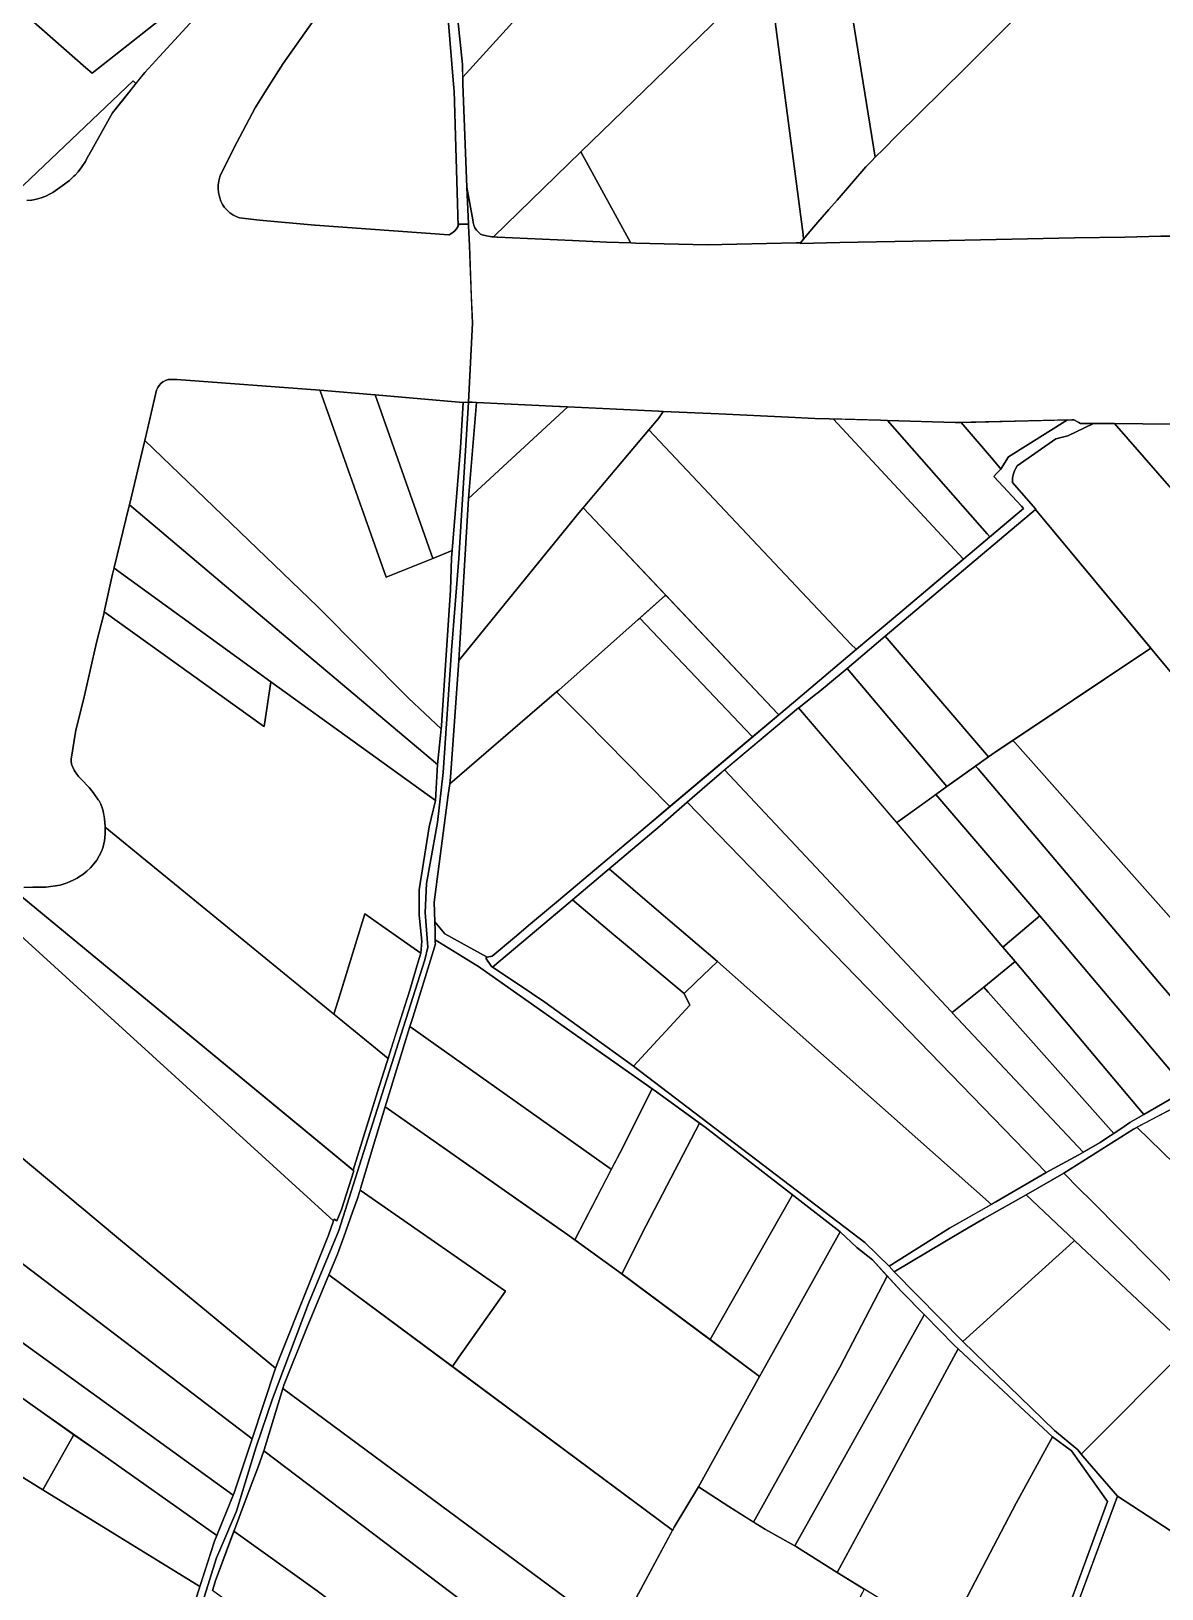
# Model space of a CAD drawing. Header units: metres. Extents: x 3 to 1005126, y 39 to 4383651.
# Drawn here: x 490118 to 490610, y 4369127 to 4369805 of the extents above; entities that cross this region are included whole.
import ezdxf

# ---------------------------------------------------------------- set-up
doc = ezdxf.new("R2010")
doc.units = ezdxf.units.M
doc.header["$MEASUREMENT"] = 0
doc.layers.add('TM_Llucmajor', color=7, linetype='Continuous')

msp = doc.modelspace()

# ---------------------------------------------------------------- linework, layer by layer
at = {"layer": 'TM_Llucmajor', "linetype": 'Continuous', "flags": 128}
for points in [[(490305.99, 4369784.79), (490305.9, 4369789.23), (490305.88, 4369790.29), (490301.16, 4369836.34), (490301.11, 4369836.79), (490299.17, 4369859.99), (490299.48, 4369860.38), (490303.62, 4369865.5), (490313.31, 4369877.47), (490313.61, 4369877.84), (490351.31, 4369924.42), (490376.75, 4369955.86), (490382.2, 4369962.6), (490386.15, 4369958.82), (490407.43, 4369938.44), (490424.9, 4369921.7), (490425.74, 4369920.9), (490425.87, 4369920.77), (490427.71, 4369919.01), (490389.83, 4369877.23), (490305.99, 4369784.79)], [(490192.58, 4369827.46), (490194.34, 4369825.89), (490165.11, 4369802.7), (490144.69, 4369786.5), (490141.95, 4369788.9), (490113.16, 4369814.15), (490107.61, 4369819.02), (490107.45, 4369818.82), (490105.63, 4369820.46), (490105.78, 4369820.62), (490150.51, 4369866.98), (490154.76, 4369862.98), (490192.58, 4369827.46)], [(490468.89, 4369731.29), (490465.33, 4369727.19), (490462.46, 4369723.88), (490460.59, 4369721.71), (490457.11, 4369717.53), (490454.38, 4369714.31), (490454.1, 4369716.28), (490439.12, 4369831.07), (490439.04, 4369831.67), (490467.1, 4369858.96), (490473.77, 4369822.46), (490474.14, 4369820.19), (490485.57, 4369749.92), (490484.12, 4369748.43), (490481.41, 4369745.69), (490468.89, 4369731.29)], [(490302.16, 4369779.99), (490297.61, 4369834.91), (490301.11, 4369836.79), (490301.16, 4369836.34), (490305.88, 4369790.29), (490305.9, 4369789.23), (490306.05, 4369781.7), (490307.74, 4369736.93), (490308.47, 4369720.73), (490304.46, 4369720.73), (490304.05, 4369719.88), (490302.26, 4369778.79), (490302.16, 4369779.99)], [(490454.1, 4369716.28), (490454.38, 4369714.31), (490453, 4369712.68), (490451.09, 4369712.63), (490412.42, 4369711.76), (490381.22, 4369712.59), (490379.16, 4369712.65), (490379.05, 4369712.83), (490357.36, 4369752.23), (490389.54, 4369783.53), (490439.04, 4369831.67), (490439.12, 4369831.07), (490454.1, 4369716.28)], [(489990.59, 4369751.82), (490024.32, 4369791.32), (490040.57, 4369810.25), (490074.91, 4369780.43), (490107.61, 4369819.02), (490113.16, 4369814.15), (490141.95, 4369788.9), (490144.69, 4369786.5), (490196.02, 4369827.23), (490200.2, 4369822.95), (490200.45, 4369822.7), (490200.33, 4369822.57), (490173.96, 4369793.85), (490167.57, 4369786.88), (490165.48, 4369784.26), (490163.77, 4369782.11), (490162.53, 4369783.15), (490108.77, 4369731.91), (490072.49, 4369736.61), (490039.08, 4369740.95), (489998.03, 4369746.28), (489991.03, 4369747.19), (489987.03, 4369747.66), (489990.59, 4369751.82)], [(490357.36, 4369752.23), (490379.05, 4369712.83), (490379.16, 4369712.65), (490368.54, 4369712.94), (490353.7, 4369713.63), (490321.12, 4369715.13), (490320.87, 4369715.14), (490319.35, 4369715.27), (490357.36, 4369752.23)], [(490168.32, 4369629.59), (490172.77, 4369648.54), (490173.22, 4369649.62), (490173.85, 4369650.61), (490174.64, 4369651.47), (490175.39, 4369652.07), (490175.57, 4369652.19), (490176.6, 4369652.74), (490177.71, 4369653.11), (490178.2, 4369653.21), (490181.56, 4369653.21), (490243.81, 4369648.46), (490243.9, 4369648.19), (490272.72, 4369567.06), (490293.03, 4369575.15), (490301.42, 4369578.72), (490301.15, 4369575.45), (490300.64, 4369561.43), (490296.93, 4369504.74), (490296.68, 4369502.29), (490296.55, 4369500.98), (490282.41, 4369514.37), (490242.8, 4369554.37), (490167.61, 4369626.6), (490168.32, 4369629.59)], [(490272.72, 4369567.06), (490243.9, 4369648.19), (490243.81, 4369648.46), (490267.68, 4369646.49), (490267.83, 4369646.48), (490293.03, 4369575.15), (490272.72, 4369567.06)], [(490293.03, 4369575.15), (490267.83, 4369646.48), (490305.98, 4369643.14), (490306.12, 4369643.15), (490305.08, 4369623.42), (490301.42, 4369578.72), (490293.03, 4369575.15)], [(490351.79, 4369641.2), (490391.24, 4369639.31), (490393.19, 4369639.22), (490391.18, 4369636.19), (490387.04, 4369631.27), (490356.68, 4369595.21), (490304.26, 4369530.83), (490308.5, 4369601.4), (490351.79, 4369641.2)], [(490308.5, 4369601.4), (490311.98, 4369643.2), (490348.11, 4369641.38), (490348.48, 4369641.36), (490351.79, 4369641.2), (490308.5, 4369601.4)], [(490466.67, 4369636.04), (490467.2, 4369636.02), (490523.98, 4369574.95), (490523.34, 4369574.41), (490493.42, 4369549.19), (490477.37, 4369535.66), (490477.27, 4369535.75), (490474.96, 4369537.93), (490387.04, 4369631.27), (490391.18, 4369636.19), (490393.19, 4369639.22), (490417.47, 4369638.13), (490447.71, 4369636.76), (490459.18, 4369636.24), (490465.47, 4369636.07), (490466.67, 4369636.04)], [(490451.79, 4369514.09), (490477.37, 4369535.66), (490493.42, 4369549.19), (490550.13, 4369597), (490549.15, 4369598.05), (490537.08, 4369610.94), (490538.28, 4369612.18), (490540.22, 4369614.17), (490541.09, 4369615.56), (490543.54, 4369619.43), (490569.22, 4369635.57), (490571.16, 4369635.62), (490572.03, 4369635.64), (490574.12, 4369634.43), (490574.89, 4369633.99), (490580.57, 4369633.99), (490569.32, 4369628.66), (490564.71, 4369627.43), (490564.17, 4369627.29), (490547.33, 4369615.51), (490546.54, 4369614.31), (490546.25, 4369613.74), (490545.93, 4369613.01), (490545.51, 4369611.64), (490545.29, 4369610.23), (490545.26, 4369608.79), (490545.29, 4369608.55), (490545.31, 4369608.36), (490549.21, 4369603.87), (490555.49, 4369596.64), (490555.35, 4369596.52), (490489.89, 4369541.34), (490473.3, 4369527.36), (490464.81, 4369520.2), (490464.66, 4369520.07), (490462.31, 4369518.21), (490460.61, 4369516.76), (490459.7, 4369516.13), (490452.26, 4369510.24), (490452.18, 4369510.17), (490418.5, 4369481.88), (490414.57, 4369478.57), (490403.68, 4369469.04), (490391.93, 4369458.76), (490369.78, 4369440.09), (490353.73, 4369426.56), (490349.93, 4369423.36), (490331.75, 4369408.02), (490319, 4369397.28), (490318.5, 4369397.61), (490316.04, 4369401.17), (490316.61, 4369401.61), (490318.86, 4369402.04), (490328.57, 4369410.22), (490335.51, 4369416.07), (490346.76, 4369425.55), (490383.49, 4369456.52), (490451.79, 4369514.09)], [(490467.2, 4369636.02), (490487.82, 4369635.45), (490490.84, 4369635.36), (490534.31, 4369585.93), (490535.45, 4369584.62), (490523.98, 4369574.95), (490467.2, 4369636.02)], [(490549.15, 4369598.05), (490550.13, 4369597), (490535.45, 4369584.62), (490534.31, 4369585.93), (490490.84, 4369635.36), (490520.29, 4369634.46), (490520.99, 4369634.44), (490522.94, 4369634.49), (490537, 4369617.96), (490539.79, 4369614.68), (490540.22, 4369614.17), (490538.28, 4369612.18), (490537.08, 4369610.94), (490549.15, 4369598.05)], [(490541.09, 4369615.56), (490540.22, 4369614.17), (490539.79, 4369614.68), (490537, 4369617.96), (490522.94, 4369634.49), (490523.62, 4369634.5), (490569.22, 4369635.57), (490543.54, 4369619.43), (490541.09, 4369615.56)], [(490545.29, 4369608.55), (490545.26, 4369608.79), (490545.29, 4369610.23), (490545.51, 4369611.64), (490545.93, 4369613.01), (490546.25, 4369613.74), (490546.54, 4369614.31), (490547.33, 4369615.51), (490564.17, 4369627.29), (490564.71, 4369627.43), (490569.32, 4369628.66), (490580.57, 4369633.99), (490588.41, 4369633.99), (490589.66, 4369633.99), (490673.12, 4369538.29), (490669.87, 4369535.76), (490630.96, 4369505.52), (490607.44, 4369533.77), (490555.35, 4369596.52), (490555.49, 4369596.64), (490549.21, 4369603.87), (490545.31, 4369608.36), (490545.29, 4369608.55)], [(490673.12, 4369538.29), (490589.66, 4369633.99), (490626.51, 4369633.54), (490670.35, 4369581.55), (490670.04, 4369581.33), (490693.72, 4369554.23), (490691.21, 4369552.34), (490673.12, 4369538.29)], [(490242.8, 4369554.37), (490282.41, 4369514.37), (490296.55, 4369500.98), (490295.01, 4369485.54), (490202.36, 4369563.65), (490160.89, 4369598.61), (490167.34, 4369625.45), (490167.61, 4369626.6), (490242.8, 4369554.37)], [(490451.79, 4369514.09), (490443.56, 4369507.15), (490443.18, 4369507.55), (490358.44, 4369597.3), (490387.04, 4369631.27), (490474.96, 4369537.93), (490477.27, 4369535.75), (490477.37, 4369535.66), (490451.79, 4369514.09)], [(490294.07, 4369469.78), (490222.49, 4369521.55), (490154.22, 4369570.93), (490154.33, 4369571.4), (490154.46, 4369571.94), (490160.48, 4369596.92), (490160.89, 4369598.61), (490202.36, 4369563.65), (490295.01, 4369485.54), (490294.07, 4369469.78)], [(490300.32, 4369477.07), (490300.68, 4369479.83), (490304.26, 4369530.83), (490356.68, 4369595.21), (490358.44, 4369597.3), (490394.36, 4369559.26), (490393.98, 4369558.93), (490382.34, 4369548.66), (490347.78, 4369517.92), (490346.77, 4369517.14), (490300.32, 4369477.07)], [(490555.35, 4369596.52), (490605.46, 4369536.17), (490537.73, 4369490.81), (490534.9, 4369488.91), (490489.89, 4369541.34), (490555.35, 4369596.52)], [(490222.49, 4369521.55), (490219.62, 4369501.99), (490219.28, 4369502.23), (490149.91, 4369551.95), (490153.59, 4369568.32), (490154.22, 4369570.93), (490222.49, 4369521.55)], [(490431.83, 4369497.89), (490383, 4369549.24), (490393.98, 4369558.93), (490394.36, 4369559.26), (490443.18, 4369507.55), (490443.56, 4369507.15), (490432.16, 4369497.54), (490431.83, 4369497.89)], [(490288.18, 4369408.54), (490287.73, 4369403.4), (490270.77, 4369415.25), (490263.34, 4369420.48), (490252.48, 4369385.07), (490251.75, 4369382.69), (490249.92, 4369376.75), (490150.35, 4369458.26), (490150.34, 4369458.59), (490150.07, 4369461.81), (490149.88, 4369462.94), (490149.53, 4369465), (490149.36, 4369465.73), (490149.1, 4369466.63), (490148.49, 4369468.2), (490147.69, 4369469.68), (490147.38, 4369470.17), (490145.16, 4369473.31), (490143.41, 4369475.46), (490139.9, 4369479.17), (490138.72, 4369480.35), (490137.69, 4369481.67), (490137.25, 4369482.35), (490136.82, 4369483.1), (490136.13, 4369484.63), (490135.76, 4369485.71), (490135.73, 4369485.85), (490135.59, 4369486.84), (490135.6, 4369487.85), (490137.58, 4369500.42), (490140.93, 4369513.63), (490143.89, 4369526.44), (490146.62, 4369538.68), (490149.87, 4369551.58), (490149.91, 4369551.95), (490219.28, 4369502.23), (490219.62, 4369501.99), (490222.49, 4369521.55), (490294.07, 4369469.78), (490291.32, 4369458.36), (490286.99, 4369430.95), (490286.99, 4369419.88), (490288.18, 4369408.54)], [(490395.94, 4369467.42), (490359.08, 4369504.82), (490346.77, 4369517.14), (490347.78, 4369517.92), (490382.34, 4369548.66), (490383, 4369549.24), (490431.83, 4369497.89), (490432.16, 4369497.54), (490396.16, 4369467.2), (490395.94, 4369467.42)], [(490489.89, 4369541.34), (490534.9, 4369488.91), (490516.71, 4369475.9), (490473.3, 4369527.36), (490489.89, 4369541.34)], [(490627.12, 4369404.08), (490546.25, 4369495.09), (490545.49, 4369496), (490605.46, 4369536.17), (490607.44, 4369533.77), (490630.96, 4369505.52), (490663.88, 4369466.38), (490665.05, 4369467.27), (490686.05, 4369441.52), (490677.72, 4369436.33), (490656.18, 4369422.74), (490627.13, 4369404.08), (490627.12, 4369404.08)], [(490464.81, 4369520.2), (490473.3, 4369527.36), (490516.71, 4369475.9), (490508.5, 4369470.04), (490497.35, 4369462.06), (490494.87, 4369460.19), (490452.18, 4369510.17), (490452.26, 4369510.24), (490459.7, 4369516.13), (490460.61, 4369516.76), (490462.31, 4369518.21), (490464.66, 4369520.07), (490464.81, 4369520.2)], [(490293.83, 4369417.06), (490293.61, 4369425.56), (490299.7, 4369472.3), (490300.32, 4369477.07), (490346.77, 4369517.14), (490359.08, 4369504.82), (490395.94, 4369467.42), (490396.16, 4369467.2), (490383.49, 4369456.52), (490346.76, 4369425.55), (490335.51, 4369416.07), (490328.57, 4369410.22), (490318.86, 4369402.04), (490316.61, 4369401.61), (490298.17, 4369411.76), (490293.83, 4369417.06)], [(490546.46, 4369399.68), (490532.75, 4369388.6), (490519.01, 4369377.5), (490518.41, 4369378.14), (490506.09, 4369391.27), (490419.99, 4369483.12), (490452.18, 4369510.17), (490541.13, 4369406.03), (490546.46, 4369399.68)], [(490641.16, 4369352.64), (490616.21, 4369382.1), (490609.27, 4369390.29), (490606.88, 4369393.11), (490530.26, 4369483.59), (490529.21, 4369484.84), (490534.9, 4369488.91), (490537.73, 4369490.81), (490545.49, 4369496), (490546.25, 4369495.09), (490627.43, 4369403.72), (490652.01, 4369374.64), (490658.8, 4369363.2), (490641.16, 4369352.64)], [(490518.41, 4369378.14), (490519.01, 4369377.5), (490519.22, 4369377.27), (490576.07, 4369316.63), (490575.68, 4369316.41), (490573.88, 4369315.37), (490559.95, 4369307.91), (490403.68, 4369469.04), (490414.57, 4369478.57), (490418.5, 4369481.88), (490419.99, 4369483.12), (490506.09, 4369391.27), (490518.41, 4369378.14)], [(490638.73, 4369351.19), (490623.43, 4369342.03), (490622.64, 4369341.92), (490621.09, 4369343.77), (490604.64, 4369363.4), (490601.86, 4369366.74), (490599.14, 4369370.01), (490557.24, 4369419.59), (490511.97, 4369472.51), (490516.71, 4369475.9), (490529.21, 4369484.84), (490530.26, 4369483.59), (490606.88, 4369393.11), (490609.27, 4369390.29), (490616.21, 4369382.1), (490641.16, 4369352.64), (490638.73, 4369351.19)], [(490557.24, 4369419.59), (490543.92, 4369408.41), (490541.13, 4369406.03), (490494.87, 4369460.19), (490497.35, 4369462.06), (490511.97, 4369472.51), (490557.24, 4369419.59)], [(490403.68, 4369469.04), (490559.95, 4369307.91), (490538.03, 4369295.07), (490536.08, 4369293.97), (490416.86, 4369399.71), (490390.38, 4369422.42), (490369.78, 4369440.09), (490391.93, 4369458.76), (490403.68, 4369469.04)], [(490369.78, 4369440.09), (490390.38, 4369422.42), (490416.86, 4369399.71), (490407.37, 4369390.57), (490402.38, 4369385.75), (490375.13, 4369408.61), (490371.82, 4369411.39), (490353.73, 4369426.56), (490369.78, 4369440.09)], [(490249.8, 4369286.79), (490106.97, 4369417.02), (490109.93, 4369426.54), (490110.57, 4369428.6), (490110.97, 4369429.4), (490111.47, 4369429.99), (490258.56, 4369308.58), (490253.19, 4369291.79), (490251.14, 4369286.82), (490250.06, 4369287.45), (490249.8, 4369286.79)], [(490353.73, 4369426.56), (490371.82, 4369411.39), (490375.13, 4369408.61), (490402.38, 4369385.75), (490404.82, 4369380.64), (490380.34, 4369354.21), (490341.74, 4369382.06), (490330.09, 4369389.86), (490319, 4369397.28), (490331.75, 4369408.02), (490349.93, 4369423.36), (490353.73, 4369426.56)], [(490224.47, 4369222.64), (490157.06, 4369278.44), (490146.5, 4369287.21), (490140.15, 4369292.46), (490137.95, 4369294.27), (490136.68, 4369295.33), (490094.3, 4369330.67), (490094.81, 4369333.83), (490097.13, 4369354.38), (490100.07, 4369383.98), (490101.23, 4369395.62), (490101.97, 4369401.41), (490105.48, 4369412.44), (490105.57, 4369412.5), (490106.97, 4369417.02), (490249.8, 4369286.79), (490247.63, 4369280.49), (490226.68, 4369228.14), (490224.47, 4369222.64)], [(490251.75, 4369382.69), (490263.34, 4369420.48), (490270.77, 4369415.25), (490287.73, 4369403.4), (490286.46, 4369399.11), (490282.93, 4369387.25), (490275.6, 4369364.14), (490273.82, 4369358.54), (490273.48, 4369357.46), (490249.92, 4369376.75), (490251.75, 4369382.69)], [(490622.64, 4369341.92), (490616.65, 4369341.11), (490616.18, 4369341.05), (490602.42, 4369333.08), (490546.46, 4369399.68), (490541.13, 4369406.03), (490543.92, 4369408.41), (490557.24, 4369419.59), (490599.14, 4369370.01), (490601.86, 4369366.74), (490604.64, 4369363.4), (490621.09, 4369343.77), (490622.64, 4369341.92)], [(490294.03, 4369409.21), (490313.23, 4369397.31), (490313.85, 4369396.86), (490388.39, 4369344.25), (490374.45, 4369316.55), (490370.65, 4369309.19), (490370.22, 4369309.52), (490282.99, 4369371.37), (490284.2, 4369375.28), (490293.05, 4369404.1), (490294.08, 4369407.42), (490294.06, 4369408.02), (490294.03, 4369409.21)], [(490536.08, 4369293.97), (490517.9, 4369283.62), (490491.6, 4369267.12), (490481.03, 4369277.41), (490380.34, 4369354.21), (490404.82, 4369380.64), (490402.38, 4369385.75), (490407.37, 4369390.57), (490416.86, 4369399.71), (490536.08, 4369293.97)], [(490593.9, 4369327.93), (490589.31, 4369324.87), (490534.71, 4369386.41), (490532.75, 4369388.6), (490546.46, 4369399.68), (490602.42, 4369333.08), (490596.37, 4369329.57), (490593.9, 4369327.93)], [(490519.22, 4369377.27), (490519.01, 4369377.5), (490532.75, 4369388.6), (490534.71, 4369386.41), (490589.31, 4369324.87), (490586.61, 4369323.02), (490583.44, 4369320.85), (490576.07, 4369316.63), (490519.22, 4369377.27)], [(490282.99, 4369371.37), (490370.22, 4369309.52), (490370.65, 4369309.19), (490354.79, 4369278.47), (490352.34, 4369280.25), (490351.76, 4369280.66), (490272.27, 4369336.46), (490282.99, 4369371.37)], [(490374.45, 4369316.55), (490388.39, 4369344.25), (490390.3, 4369342.9), (490409.06, 4369329.31), (490385.86, 4369284.75), (490375.22, 4369263.65), (490373.83, 4369264.68), (490354.79, 4369278.47), (490374.45, 4369316.55)], [(490261.61, 4369301.29), (490267.14, 4369319.8), (490272.27, 4369336.46), (490345.03, 4369285.38), (490351.76, 4369280.66), (490352.34, 4369280.25), (490373.83, 4369264.68), (490435.22, 4369219.06), (490408.57, 4369170.93), (490398.07, 4369153.46), (490397.6, 4369152.59), (490397.32, 4369152.07), (490301.47, 4369223.38), (490304.3, 4369227.41), (490324.54, 4369256.22), (490261.29, 4369300.22), (490261.61, 4369301.29)], [(490618.25, 4369337.5), (490619.89, 4369337.81), (490674.7, 4369284.77), (490674.4, 4369284.47), (490659.22, 4369269.38), (490599.43, 4369327.53), (490618.25, 4369337.5)], [(490214.29, 4369191.88), (490089.01, 4369287.31), (490087.94, 4369287.89), (490089.98, 4369302.33), (490093.34, 4369324.77), (490094.3, 4369330.67), (490136.68, 4369295.33), (490137.95, 4369294.27), (490140.15, 4369292.46), (490146.5, 4369287.21), (490157.06, 4369278.44), (490224.47, 4369222.64), (490214.29, 4369191.88)], [(490385.86, 4369284.75), (490409.06, 4369329.31), (490411.53, 4369327.52), (490446.85, 4369300.15), (490449.56, 4369298.06), (490413.67, 4369235.07), (490375.22, 4369263.65), (490385.86, 4369284.75)], [(490599.43, 4369327.53), (490659.22, 4369269.38), (490633.74, 4369243.92), (490632.22, 4369242.39), (490579.59, 4369295.57), (490579.49, 4369295.67), (490574.26, 4369300.67), (490567.55, 4369307.53), (490598, 4369326.77), (490599.43, 4369327.53)], [(490621.64, 4369231.74), (490633.74, 4369243.92), (490659.22, 4369269.38), (490674.4, 4369284.47), (490721.95, 4369332.51), (490722.49, 4369332.04), (490751.41, 4369309.55), (490624.09, 4369151.27), (490620.94, 4369147.36), (490590.94, 4369166.89), (490575.88, 4369184.25), (490575.11, 4369185.26), (490621.64, 4369231.74)], [(490567.55, 4369307.53), (490574.26, 4369300.67), (490579.49, 4369295.67), (490579.59, 4369295.57), (490632.22, 4369242.39), (490621.64, 4369231.74), (490619.3, 4369233.93), (490575.16, 4369275.48), (490572.27, 4369278.2), (490551.16, 4369298.14), (490567.55, 4369307.53)], [(490324.54, 4369256.22), (490304.3, 4369227.41), (490301.47, 4369223.38), (490247.77, 4369263.32), (490251.45, 4369272.22), (490254.18, 4369279.81), (490258.06, 4369290.56), (490260.04, 4369296.06), (490261.29, 4369300.22), (490324.54, 4369256.22)], [(490449.56, 4369298.06), (490450.09, 4369297.65), (490470.32, 4369281.97), (490437.76, 4369223.61), (490435.22, 4369219.06), (490413.67, 4369235.07), (490449.56, 4369298.06)], [(490523.73, 4369234.32), (490493.72, 4369264.54), (490515.7, 4369277.66), (490525.99, 4369283.76), (490532.88, 4369287.84), (490551.16, 4369298.14), (490572.27, 4369278.2), (490570.11, 4369276.25), (490523.73, 4369234.32)], [(490080.83, 4369259.36), (490086.09, 4369275.71), (490087.01, 4369281.31), (490087.94, 4369287.89), (490089.01, 4369287.31), (490214.29, 4369191.88), (490206.45, 4369168.34), (490206.03, 4369167.3), (490080.44, 4369258.14), (490080.83, 4369259.36)], [(490470.11, 4369223.13), (490432.58, 4369155.65), (490421.88, 4369162.43), (490408.57, 4369170.93), (490435.22, 4369219.06), (490437.76, 4369223.61), (490470.32, 4369281.97), (490477.53, 4369275.11), (490484.27, 4369269.82), (490490.77, 4369262.75), (490470.11, 4369223.13)], [(490575.11, 4369185.26), (490573.67, 4369187.14), (490563.5, 4369195.48), (490523.73, 4369234.32), (490570.11, 4369276.25), (490572.27, 4369278.2), (490575.16, 4369275.48), (490619.3, 4369233.93), (490621.64, 4369231.74), (490575.11, 4369185.26)], [(490247.77, 4369263.32), (490397.32, 4369152.07), (490372.75, 4369106.37), (490227.71, 4369213.78), (490228.16, 4369215.25), (490238.2, 4369240.16), (490247.77, 4369263.32)], [(490470.11, 4369223.13), (490490.77, 4369262.75), (490491.62, 4369261.82), (490496.83, 4369256.15), (490506.85, 4369245.97), (490506.67, 4369245.6), (490450.53, 4369145.23), (490450.3, 4369145.37), (490437.79, 4369152.34), (490432.58, 4369155.65), (490470.11, 4369223.13)], [(490074.54, 4369239.61), (490075.74, 4369243.53), (490079.7, 4369255.83), (490080.44, 4369258.14), (490206.03, 4369167.3), (490198.98, 4369149.73), (490146.82, 4369186.58), (490120.98, 4369204.84), (490074.05, 4369238), (490074.31, 4369238.87), (490074.54, 4369239.61)], [(490507.23, 4369245.58), (490519.74, 4369232.76), (490521.6, 4369231.04), (490487.79, 4369168.51), (490468.94, 4369133.65), (490451.23, 4369144.8), (490450.53, 4369145.23), (490506.67, 4369245.6), (490506.85, 4369245.97), (490507.23, 4369245.58)], [(490123.28, 4369169.7), (490063.92, 4369206.35), (490064.46, 4369208), (490064.96, 4369209.51), (490070.61, 4369226.79), (490072.79, 4369233.9), (490074.05, 4369238), (490120.98, 4369204.84), (490136.77, 4369193.68), (490136.45, 4369193.11), (490123.28, 4369169.7)], [(490546.87, 4369163.89), (490515.96, 4369104.71), (490514.79, 4369105.43), (490468.94, 4369133.65), (490487.79, 4369168.51), (490521.6, 4369231.04), (490530.57, 4369222.66), (490541.21, 4369212.75), (490543.47, 4369210.63), (490548.53, 4369205.92), (490562.69, 4369192.72), (490546.87, 4369163.89)], [(490227.71, 4369213.78), (490372.75, 4369106.37), (490369.64, 4369100.58), (490365.22, 4369093.14), (490358.27, 4369081.43), (490219.48, 4369186.71), (490219.63, 4369187.12), (490227.71, 4369213.78)], [(490191.61, 4369127.51), (490123.28, 4369169.7), (490136.45, 4369193.11), (490136.77, 4369193.68), (490146.82, 4369186.58), (490198.98, 4369149.73), (490198, 4369147.29), (490191.61, 4369127.51)], [(490546.87, 4369163.89), (490562.69, 4369192.72), (490571.01, 4369186.59), (490586.6, 4369164.58), (490555.73, 4369080.36), (490515.96, 4369104.71), (490546.87, 4369163.89)], [(490346.12, 4369060.95), (490340.75, 4369051.09), (490340.38, 4369051.38), (490308.56, 4369075.82), (490269.88, 4369105.06), (490242.63, 4369125.66), (490206.4, 4369151.67), (490207.02, 4369153.34), (490208.49, 4369157.29), (490213.93, 4369171.66), (490216.79, 4369179.24), (490219.48, 4369186.71), (490358.27, 4369081.43), (490355.89, 4369077.41), (490352.84, 4369072.27), (490346.12, 4369060.95)], [(490479.96, 4369124.95), (490442.35, 4369049.9), (490438.97, 4369051.66), (490365.22, 4369093.14), (490369.64, 4369100.58), (490397.6, 4369152.59), (490398.07, 4369153.46), (490408.57, 4369170.93), (490421.88, 4369162.43), (490437.79, 4369152.34), (490450.3, 4369145.37), (490451.23, 4369144.8), (490468.94, 4369133.65), (490480.73, 4369126.39), (490479.96, 4369124.95)], [(490632.22, 4369022.49), (490558.29, 4369078.72), (490590.94, 4369166.89), (490620.94, 4369147.36), (490657.44, 4369120.5), (490669.9, 4369111.33), (490632.22, 4369022.49)], [(490340.38, 4369051.38), (490340.75, 4369051.09), (490337.07, 4369044.35), (490329.12, 4369029.77), (490327.56, 4369026.78), (490326.12, 4369027.67), (490259.48, 4369080.23), (490197.02, 4369125.84), (490198.2, 4369129.56), (490198.25, 4369129.71), (490206.4, 4369151.67), (490242.63, 4369125.66), (490269.88, 4369105.06), (490308.56, 4369075.82), (490340.38, 4369051.38)]]:
    msp.add_lwpolyline(points, close=True, dxfattribs=at)
for points in [[(490439.04, 4369831.67), (490389.54, 4369783.53), (490389.54, 4369783.53), (490357.36, 4369752.23), (490319.35, 4369715.27), (490318.59, 4369715.33), (490317.95, 4369715.42), (490316.34, 4369715.72), (490314.43, 4369716.22), (490314.13, 4369716.3), (490313.74, 4369716.51), (490312.78, 4369717.26), (490312.09, 4369717.99), (490311.95, 4369718.16), (490311.28, 4369719.18), (490310.78, 4369720.3), (490310.48, 4369721.48), (490310.37, 4369722.7), (490307.74, 4369736.93), (490306.05, 4369781.7), (490305.99, 4369784.79), (490389.83, 4369877.23)], [(490297.61, 4369834.91), (490302.16, 4369779.99), (490302.26, 4369778.79), (490304.05, 4369719.88), (490303.34, 4369718.82), (490302.36, 4369717.74), (490301.3, 4369716.88), (490300.12, 4369716.18), (490299.91, 4369716.08), (490241.74, 4369720.3), (490241.59, 4369720.31), (490217.52, 4369722.56), (490208.8, 4369723.62), (490207.31, 4369724.17), (490205.9, 4369724.89), (490204.59, 4369725.79), (490203.4, 4369726.84), (490202.55, 4369727.79), (490202.36, 4369728.03), (490201.47, 4369729.35), (490200.76, 4369730.77), (490200.23, 4369732.27), (490200.06, 4369732.91), (490199.7, 4369734.58), (490199.54, 4369736.28), (490199.57, 4369737.99), (490199.77, 4369739.49), (490199.81, 4369739.69), (490200.24, 4369741.34), (490200.58, 4369742.27), (490206.34, 4369753.8), (490206.41, 4369753.93), (490206.41, 4369753.93), (490215.6, 4369771.5), (490220.73, 4369779.56), (490227.82, 4369790.81), (490243.21, 4369812.49)], [(490116.2, 4369731.11), (490118.34, 4369731.29), (490118.49, 4369731.31), (490120.45, 4369731.67), (490122.52, 4369732.24), (490124.52, 4369733), (490126.44, 4369733.95), (490127.59, 4369734.63), (490132.64, 4369738.17), (490133.79, 4369739.06), (490134.79, 4369739.82), (490136.79, 4369741.65), (490137.33, 4369742.2), (490138.62, 4369743.65), (490140.27, 4369745.79), (490141.73, 4369748.08), (490142.99, 4369750.48), (490143.18, 4369750.89), (490153.48, 4369769.21), (490167.57, 4369786.88), (490173.96, 4369793.85), (490200.33, 4369822.57)], [(490550.99, 4369814.94), (490537.7, 4369801.72), (490524.51, 4369788.56), (490494.94, 4369759.36), (490489.07, 4369753.51), (490485.57, 4369749.92), (490474.14, 4369820.19)], [(490243.21, 4369812.49), (490227.82, 4369790.81), (490220.73, 4369779.56), (490215.6, 4369771.5), (490206.41, 4369753.93), (490206.34, 4369753.8), (490200.58, 4369742.27), (490200.24, 4369741.34), (490199.81, 4369739.69), (490199.77, 4369739.49), (490199.57, 4369737.99), (490199.54, 4369736.28), (490199.7, 4369734.58), (490200.06, 4369732.91), (490200.23, 4369732.27), (490200.76, 4369730.77), (490201.47, 4369729.35), (490202.36, 4369728.03), (490202.55, 4369727.79), (490203.4, 4369726.84), (490204.59, 4369725.79), (490205.9, 4369724.89), (490207.31, 4369724.17), (490208.8, 4369723.62), (490217.52, 4369722.56), (490241.59, 4369720.31), (490241.74, 4369720.3), (490299.91, 4369716.08), (490300.12, 4369716.18), (490301.3, 4369716.88), (490302.36, 4369717.74), (490303.34, 4369718.82), (490304.05, 4369719.88), (490304.46, 4369720.73), (490308.47, 4369720.73), (490308.49, 4369720.19), (490308.89, 4369711.32), (490309.72, 4369689.8), (490310.19, 4369677.65), (490308.57, 4369643.24), (490306.12, 4369643.15), (490305.98, 4369643.14), (490267.83, 4369646.48), (490267.68, 4369646.49), (490243.81, 4369648.46), (490181.56, 4369653.21), (490178.2, 4369653.21), (490177.71, 4369653.11), (490176.6, 4369652.74), (490175.57, 4369652.19), (490175.39, 4369652.07), (490174.64, 4369651.47), (490173.85, 4369650.61), (490173.22, 4369649.62), (490172.77, 4369648.54), (490167.61, 4369626.6), (490167.34, 4369625.45), (490160.89, 4369598.61), (490160.48, 4369596.92), (490154.46, 4369571.94), (490153.59, 4369568.32), (490153.59, 4369568.32), (490149.91, 4369551.95), (490149.87, 4369551.58), (490146.62, 4369538.68), (490143.89, 4369526.44), (490140.93, 4369513.63), (490137.58, 4369500.42), (490135.6, 4369487.85), (490135.59, 4369486.84), (490135.73, 4369485.85), (490135.76, 4369485.71), (490136.13, 4369484.63), (490136.82, 4369483.1), (490137.25, 4369482.35), (490137.69, 4369481.67), (490138.72, 4369480.35), (490139.9, 4369479.17), (490143.41, 4369475.46), (490145.16, 4369473.31), (490147.38, 4369470.17), (490147.69, 4369469.68), (490148.49, 4369468.2), (490149.1, 4369466.63), (490149.36, 4369465.73), (490149.53, 4369465), (490150.07, 4369461.81), (490150.34, 4369458.59), (490150.36, 4369457.93), (490150.32, 4369455.35), (490150.02, 4369452.13), (490149.95, 4369451.73), (490149.42, 4369449.67), (490148.69, 4369447.68), (490147.78, 4369445.76), (490146.67, 4369443.9), (490145.44, 4369442.22), (490143.96, 4369440.54), (490142.35, 4369439), (490140.6, 4369437.61), (490138.73, 4369436.38), (490138.16, 4369436.05), (490136.77, 4369435.32), (490133.84, 4369434.03), (490130.8, 4369433), (490124.6, 4369432.14), (490118.9, 4369432.05), (490114.93, 4369431.96)], [(490615.55, 4369715.62), (490609.82, 4369715.5), (490594.18, 4369715.16), (490572.26, 4369714.8), (490517.67, 4369713.69), (490494.07, 4369713.2), (490470.1, 4369712.76), (490452.79, 4369712.43), (490453, 4369712.68), (490453, 4369712.68), (490457.11, 4369717.53), (490460.59, 4369721.71), (490462.46, 4369723.88), (490465.33, 4369727.19), (490468.89, 4369731.29), (490481.41, 4369745.69), (490484.12, 4369748.43), (490485.57, 4369749.92), (490489.07, 4369753.51), (490494.94, 4369759.36), (490524.51, 4369788.56), (490537.7, 4369801.72), (490550.99, 4369814.94)], [(490108.77, 4369731.91), (490162.53, 4369783.15), (490163.77, 4369782.11), (490158.41, 4369775.39), (490158.41, 4369775.39), (490153.48, 4369769.21), (490143.18, 4369750.89), (490142.99, 4369750.48), (490141.73, 4369748.08), (490140.27, 4369745.79), (490138.62, 4369743.65), (490137.33, 4369742.2), (490136.79, 4369741.65), (490134.79, 4369739.82), (490133.79, 4369739.06), (490132.64, 4369738.17), (490127.59, 4369734.63), (490126.44, 4369733.95), (490124.52, 4369733), (490122.52, 4369732.24), (490120.45, 4369731.67), (490118.49, 4369731.31), (490118.34, 4369731.29), (490116.2, 4369731.11)], [(490626.51, 4369633.54), (490589.66, 4369633.99), (490588.41, 4369633.99), (490574.89, 4369633.99), (490574.12, 4369634.43), (490572.03, 4369635.64), (490571.16, 4369635.62), (490520.99, 4369634.44), (490520.29, 4369634.46), (490490.84, 4369635.36), (490487.82, 4369635.45), (490465.47, 4369636.07), (490459.18, 4369636.24), (490447.71, 4369636.76), (490417.47, 4369638.13), (490393.19, 4369639.22), (490391.24, 4369639.31), (490348.48, 4369641.36), (490348.11, 4369641.38), (490311.98, 4369643.2), (490310.03, 4369643.3), (490308.57, 4369643.24), (490310.19, 4369677.65), (490308.89, 4369711.32), (490308.49, 4369720.19), (490308.47, 4369720.73), (490307.74, 4369736.93), (490310.37, 4369722.7), (490310.48, 4369721.48), (490310.78, 4369720.3), (490311.28, 4369719.18), (490311.95, 4369718.16), (490312.09, 4369717.99), (490312.78, 4369717.26), (490313.74, 4369716.51), (490314.13, 4369716.3), (490314.43, 4369716.22), (490316.34, 4369715.72), (490317.95, 4369715.42), (490318.59, 4369715.33), (490320.87, 4369715.14), (490321.12, 4369715.13), (490353.7, 4369713.63), (490368.54, 4369712.94), (490379.16, 4369712.65), (490381.22, 4369712.59), (490412.42, 4369711.76), (490451.09, 4369712.63), (490453, 4369712.68), (490452.79, 4369712.43), (490470.1, 4369712.76), (490494.07, 4369713.2), (490517.67, 4369713.69), (490572.26, 4369714.8), (490594.18, 4369715.16), (490609.82, 4369715.5), (490615.55, 4369715.62)], [(490185.98, 4369099.27), (490198.82, 4369140), (490200.71, 4369144.46), (490207.47, 4369160.41), (490216.1, 4369188.31), (490223.19, 4369209.25), (490238.92, 4369250.78), (490252.13, 4369282.62), (490264.72, 4369322.43), (490289.42, 4369400.51), (490290.86, 4369405.94), (490289.64, 4369421), (490290.2, 4369433.73), (490295.07, 4369460.31), (490297.5, 4369482.02), (490301.05, 4369535.18), (490304.26, 4369575.27), (490308.57, 4369643.24), (490310.03, 4369643.3), (490311.98, 4369643.2), (490308.5, 4369601.4), (490304.26, 4369530.83), (490300.68, 4369479.83), (490300.32, 4369477.07), (490299.7, 4369472.3), (490293.61, 4369425.56), (490293.83, 4369417.06), (490293.93, 4369413.22), (490294.03, 4369409.21), (490294.03, 4369409.21), (490294.06, 4369408.02), (490294.08, 4369407.42), (490293.05, 4369404.1), (490284.2, 4369375.28), (490282.99, 4369371.37), (490272.27, 4369336.46), (490267.14, 4369319.8), (490261.61, 4369301.29), (490260.04, 4369296.06), (490258.06, 4369290.56), (490254.18, 4369279.81), (490251.45, 4369272.22), (490247.77, 4369263.32), (490238.2, 4369240.16), (490228.16, 4369215.25), (490227.71, 4369213.78), (490219.63, 4369187.12), (490219.48, 4369186.71), (490216.79, 4369179.24), (490213.93, 4369171.66), (490208.49, 4369157.29), (490198.25, 4369129.71), (490198.2, 4369129.56), (490197.02, 4369125.84)], [(490189.85, 4369122.04), (490198, 4369147.29), (490206.45, 4369168.34), (490214.29, 4369191.88), (490224.47, 4369222.64), (490226.68, 4369228.14), (490247.63, 4369280.49), (490249.8, 4369286.79), (490250.06, 4369287.45), (490251.14, 4369286.82), (490253.19, 4369291.79), (490258.56, 4369308.58), (490258.27, 4369308.82), (490258.86, 4369310.72), (490268.89, 4369343.01), (490273.82, 4369358.54), (490282.93, 4369387.25), (490286.46, 4369399.11), (490287.73, 4369403.4), (490288.18, 4369408.54), (490288.18, 4369408.54), (490286.99, 4369419.88), (490286.99, 4369430.95), (490291.32, 4369458.36), (490294.07, 4369469.78), (490295.01, 4369485.54), (490296.68, 4369502.29), (490296.93, 4369504.74), (490300.64, 4369561.43), (490301.15, 4369575.45), (490301.42, 4369578.72), (490305.08, 4369623.42), (490306.12, 4369643.15), (490308.57, 4369643.24), (490304.26, 4369575.27), (490301.05, 4369535.18), (490297.5, 4369482.02), (490295.07, 4369460.31), (490290.2, 4369433.73), (490289.64, 4369421), (490290.86, 4369405.94), (490289.42, 4369400.51), (490264.72, 4369322.43), (490252.13, 4369282.62), (490238.92, 4369250.78), (490223.19, 4369209.25), (490216.1, 4369188.31), (490207.47, 4369160.41), (490200.71, 4369144.46), (490198.82, 4369140), (490185.98, 4369099.27)], [(490114.93, 4369431.96), (490118.9, 4369432.05), (490124.6, 4369432.14), (490130.8, 4369433), (490133.84, 4369434.03), (490136.77, 4369435.32), (490138.16, 4369436.05), (490138.73, 4369436.38), (490140.6, 4369437.61), (490142.35, 4369439), (490143.96, 4369440.54), (490145.44, 4369442.22), (490146.67, 4369443.9), (490147.78, 4369445.76), (490148.69, 4369447.68), (490149.42, 4369449.67), (490149.78, 4369451.08), (490149.78, 4369451.08), (490149.95, 4369451.73), (490150.02, 4369452.13), (490150.32, 4369455.35), (490150.36, 4369457.93), (490150.35, 4369458.26), (490273.48, 4369357.46), (490271.65, 4369351.69), (490268.89, 4369343.01), (490258.86, 4369310.72), (490258.27, 4369308.82), (490111.47, 4369429.99)], [(490554.24, 4369076.31), (490586.6, 4369164.58), (490571.01, 4369186.59), (490562.69, 4369192.72), (490548.53, 4369205.92), (490543.47, 4369210.63), (490541.21, 4369212.75), (490530.57, 4369222.66), (490519.74, 4369232.76), (490507.23, 4369245.58), (490496.83, 4369256.15), (490484.27, 4369269.82), (490477.53, 4369275.11), (490470.32, 4369281.97), (490450.09, 4369297.65), (490446.85, 4369300.15), (490411.53, 4369327.52), (490390.3, 4369342.9), (490313.85, 4369396.86), (490313.23, 4369397.31), (490294.03, 4369409.21), (490293.93, 4369413.22), (490293.83, 4369417.06), (490293.83, 4369417.06), (490298.17, 4369411.76), (490316.61, 4369401.61), (490316.04, 4369401.17), (490318.5, 4369397.61), (490330.09, 4369389.86), (490341.74, 4369382.06), (490380.34, 4369354.21), (490481.03, 4369277.41), (490491.6, 4369267.12), (490493.72, 4369264.54), (490523.73, 4369234.32), (490563.5, 4369195.48), (490573.67, 4369187.14), (490575.88, 4369184.25), (490590.94, 4369166.89), (490556.62, 4369074.22)], [(490618.25, 4369337.5), (490598, 4369326.77), (490567.55, 4369307.53), (490551.16, 4369298.14), (490532.88, 4369287.84), (490525.99, 4369283.76), (490515.7, 4369277.66), (490493.72, 4369264.54), (490491.6, 4369267.12), (490517.9, 4369283.62), (490538.03, 4369295.07), (490559.95, 4369307.91), (490573.88, 4369315.37), (490583.44, 4369320.85), (490586.61, 4369323.02), (490589.31, 4369324.87), (490593.9, 4369327.93), (490596.37, 4369329.57), (490602.42, 4369333.08), (490616.18, 4369341.05)], [(490036.07, 4369121), (490041.64, 4369138.23), (490048.31, 4369158.61), (490055.67, 4369181.12), (490060.53, 4369195.98), (490063.92, 4369206.35), (490123.28, 4369169.7), (490123.28, 4369169.7), (490191.61, 4369127.51), (490191.31, 4369126.56), (490189.85, 4369122.04)]]:
    msp.add_lwpolyline(points, dxfattribs=at)

doc.saveas('drawing.dxf')
